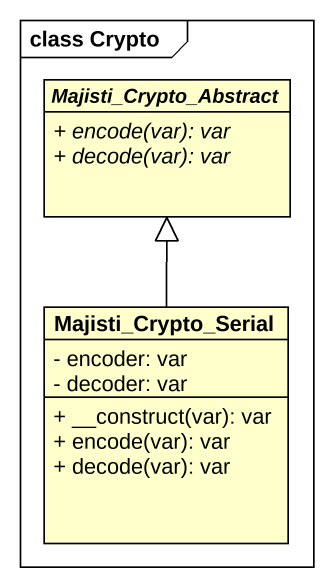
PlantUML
@startuml
mainframe class Crypto
hide circle
hide empty members
skinparam classAttributeIconSize 0
abstract class Majisti_Crypto_Abstract {
  {abstract} + encode(var): var
  {abstract} + decode(var): var
}
class Majisti_Crypto_Serial {
  - encoder: var
  - decoder: var
  + __construct(var): var
  + encode(var): var
  + decode(var): var
}
Majisti_Crypto_Serial -up-|> Majisti_Crypto_Abstract
@enduml
